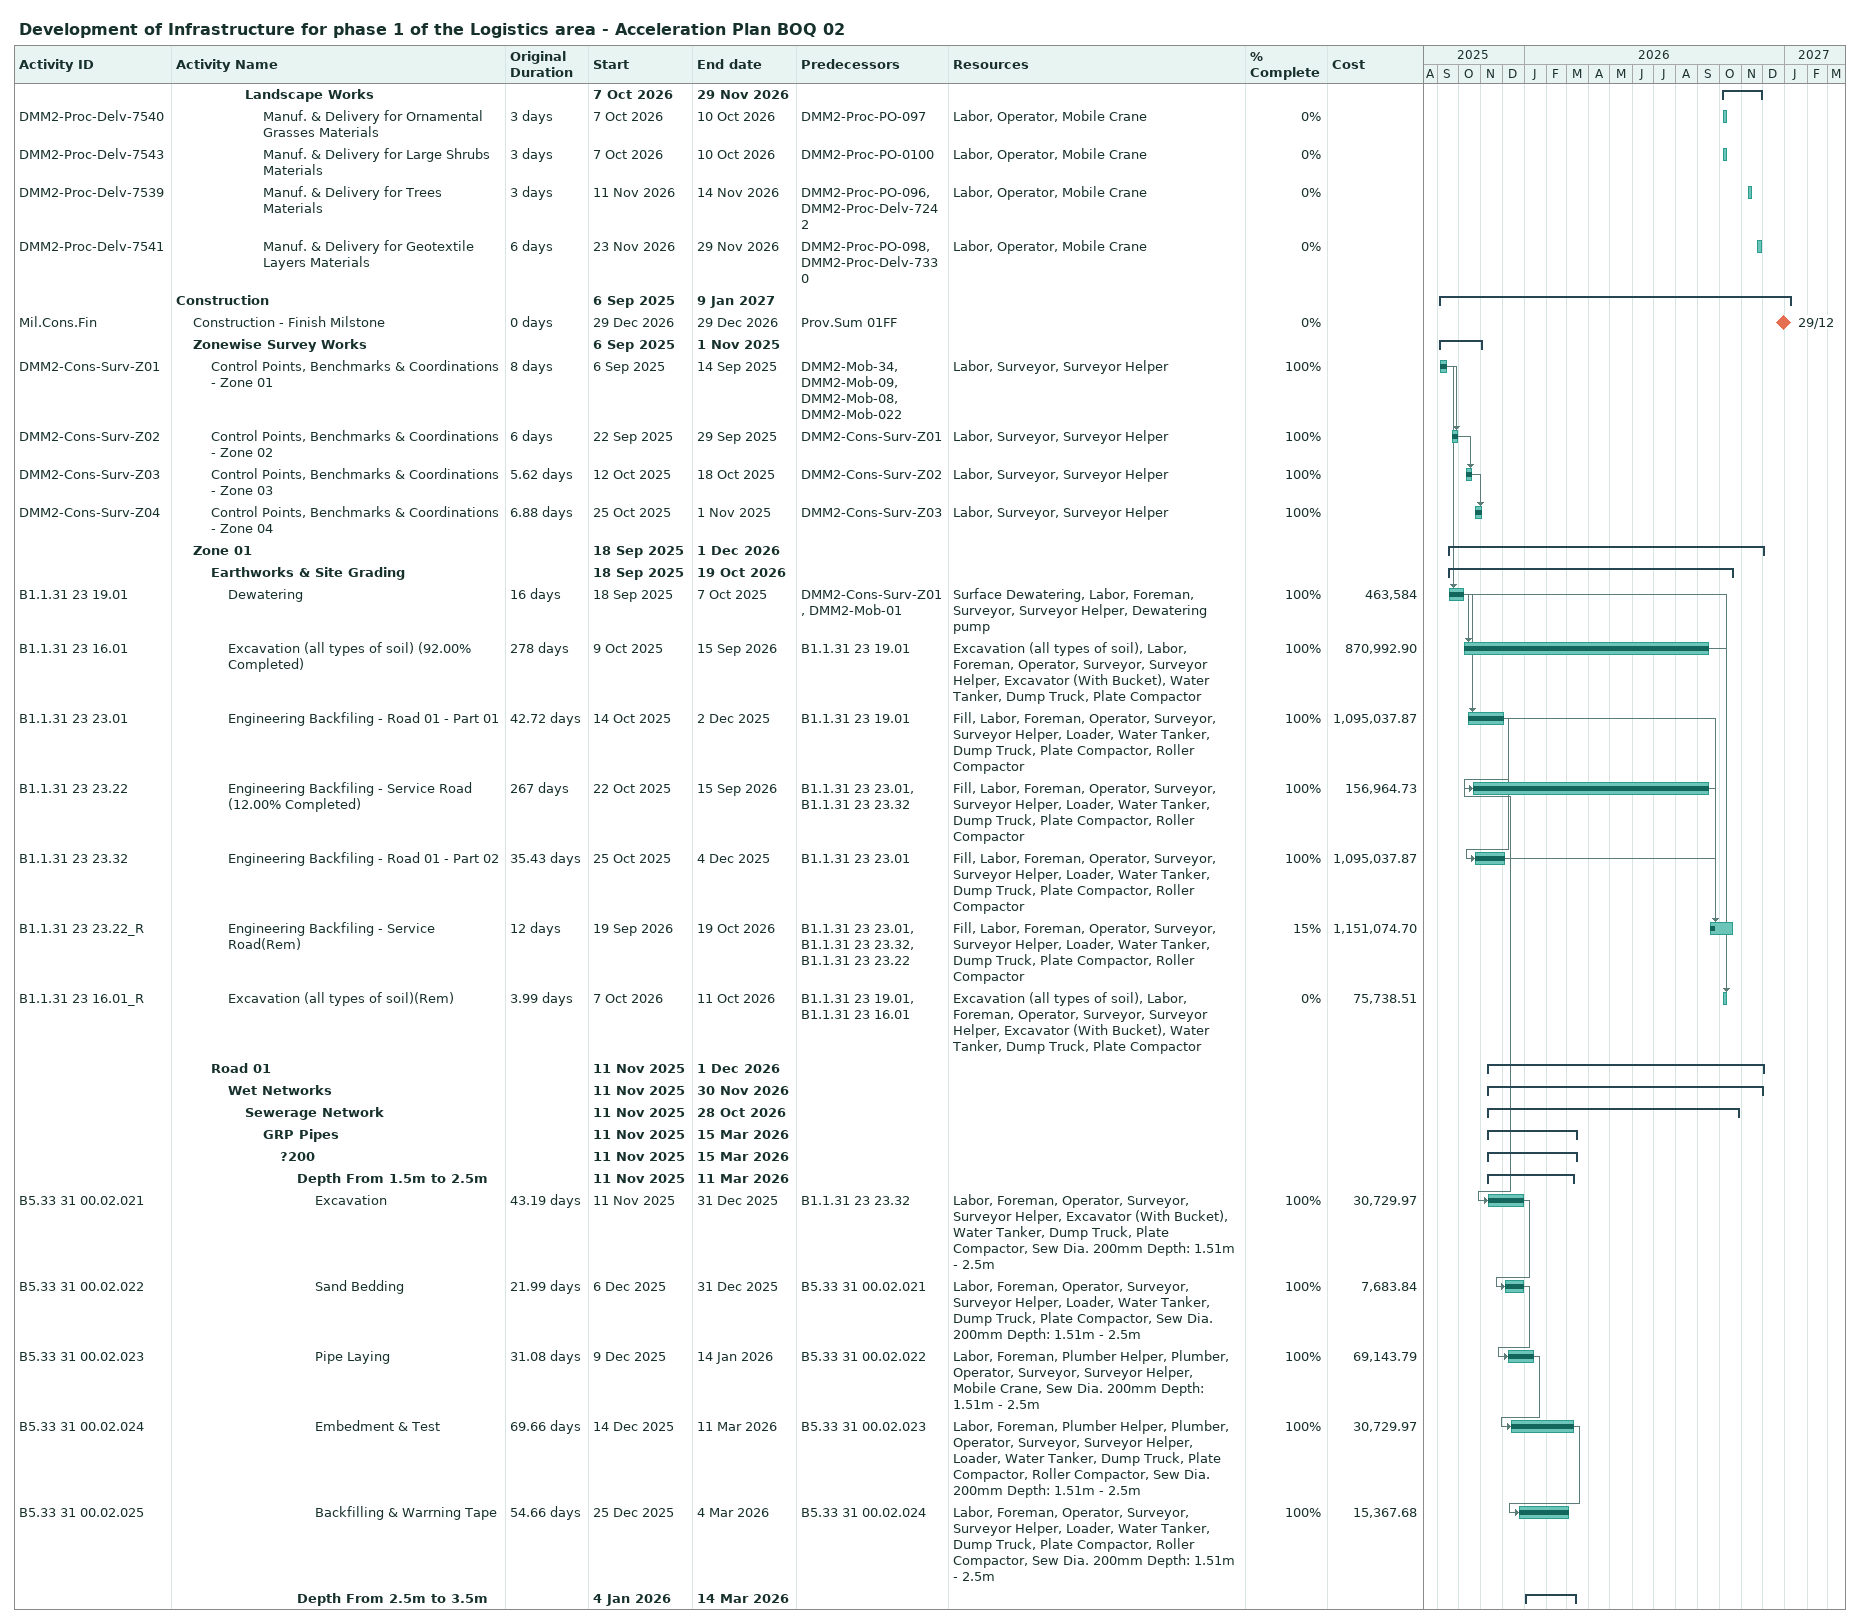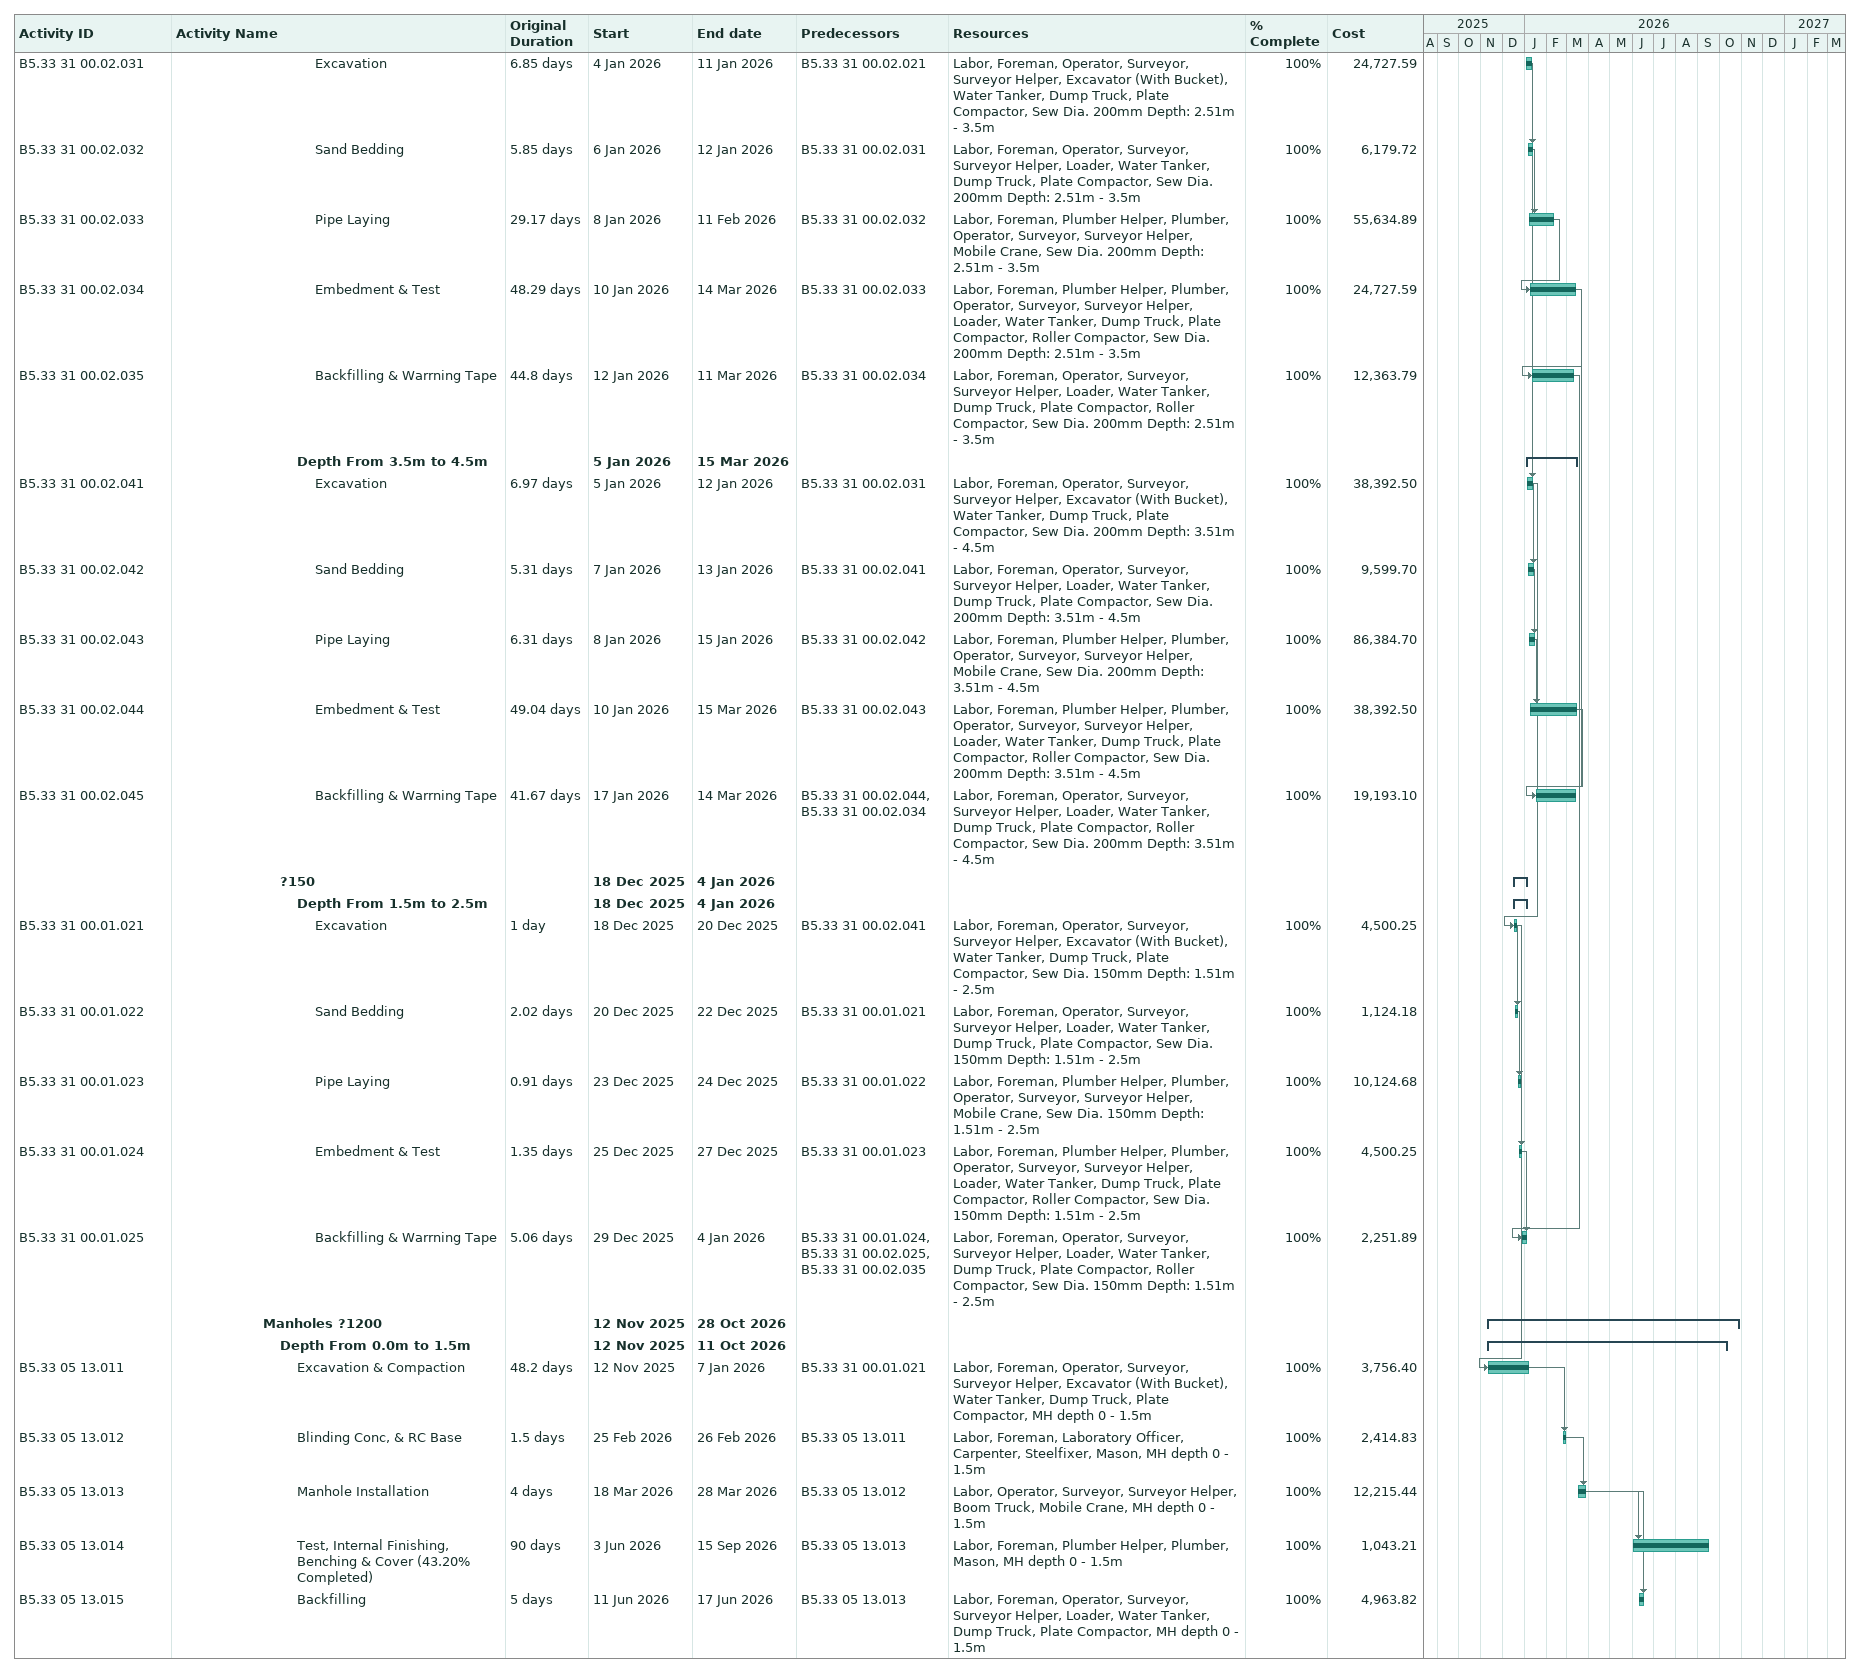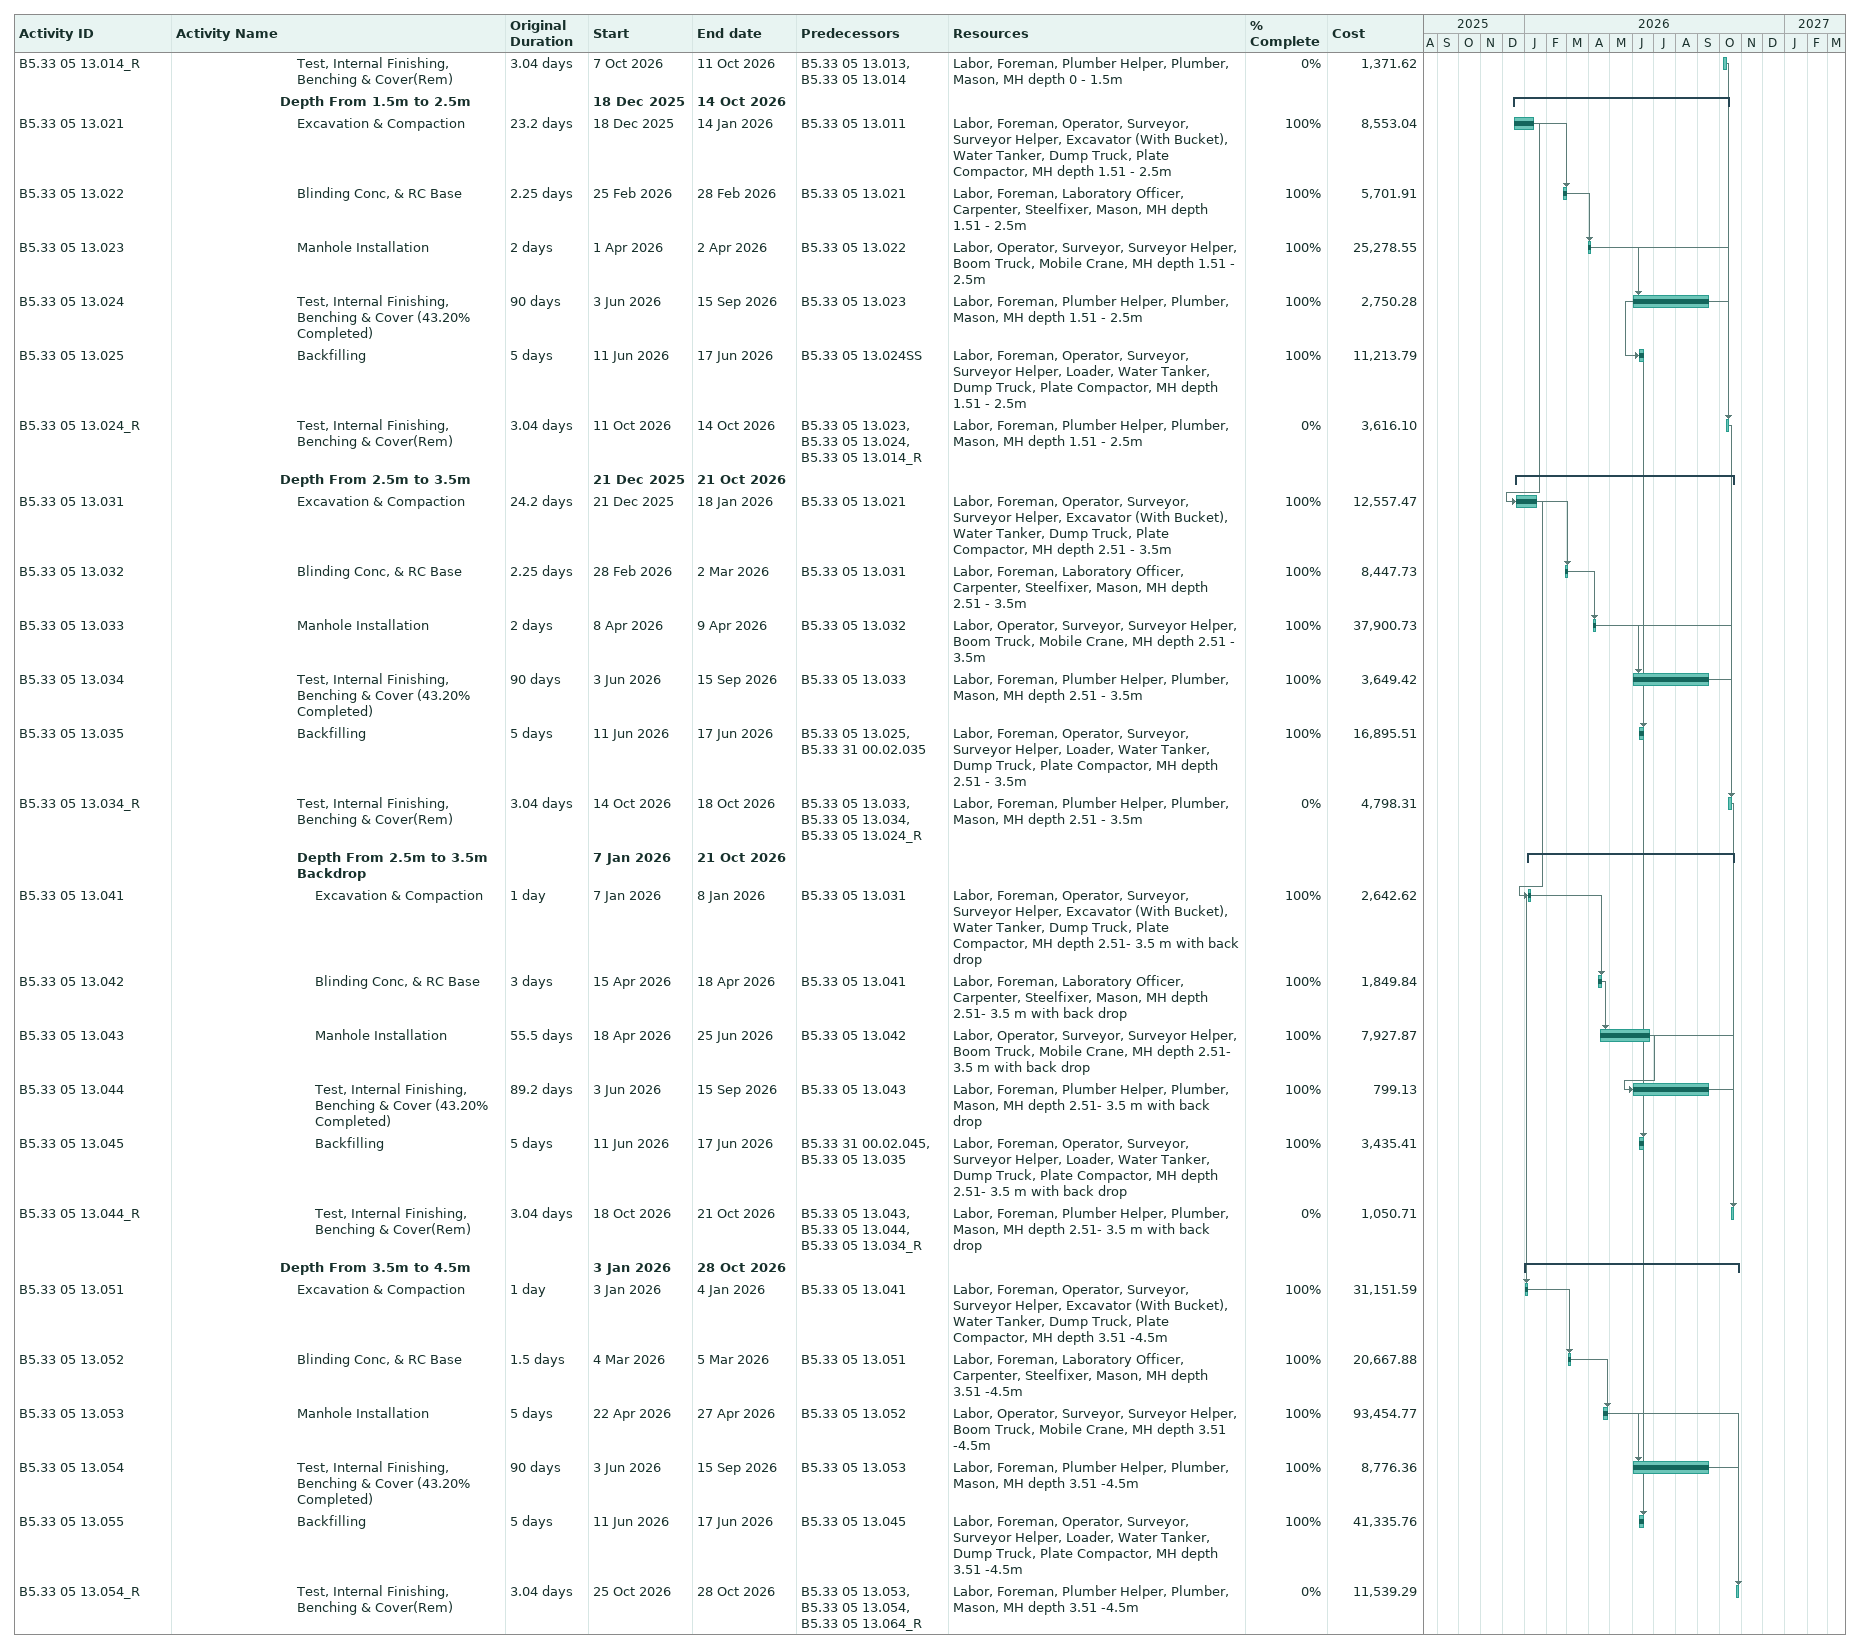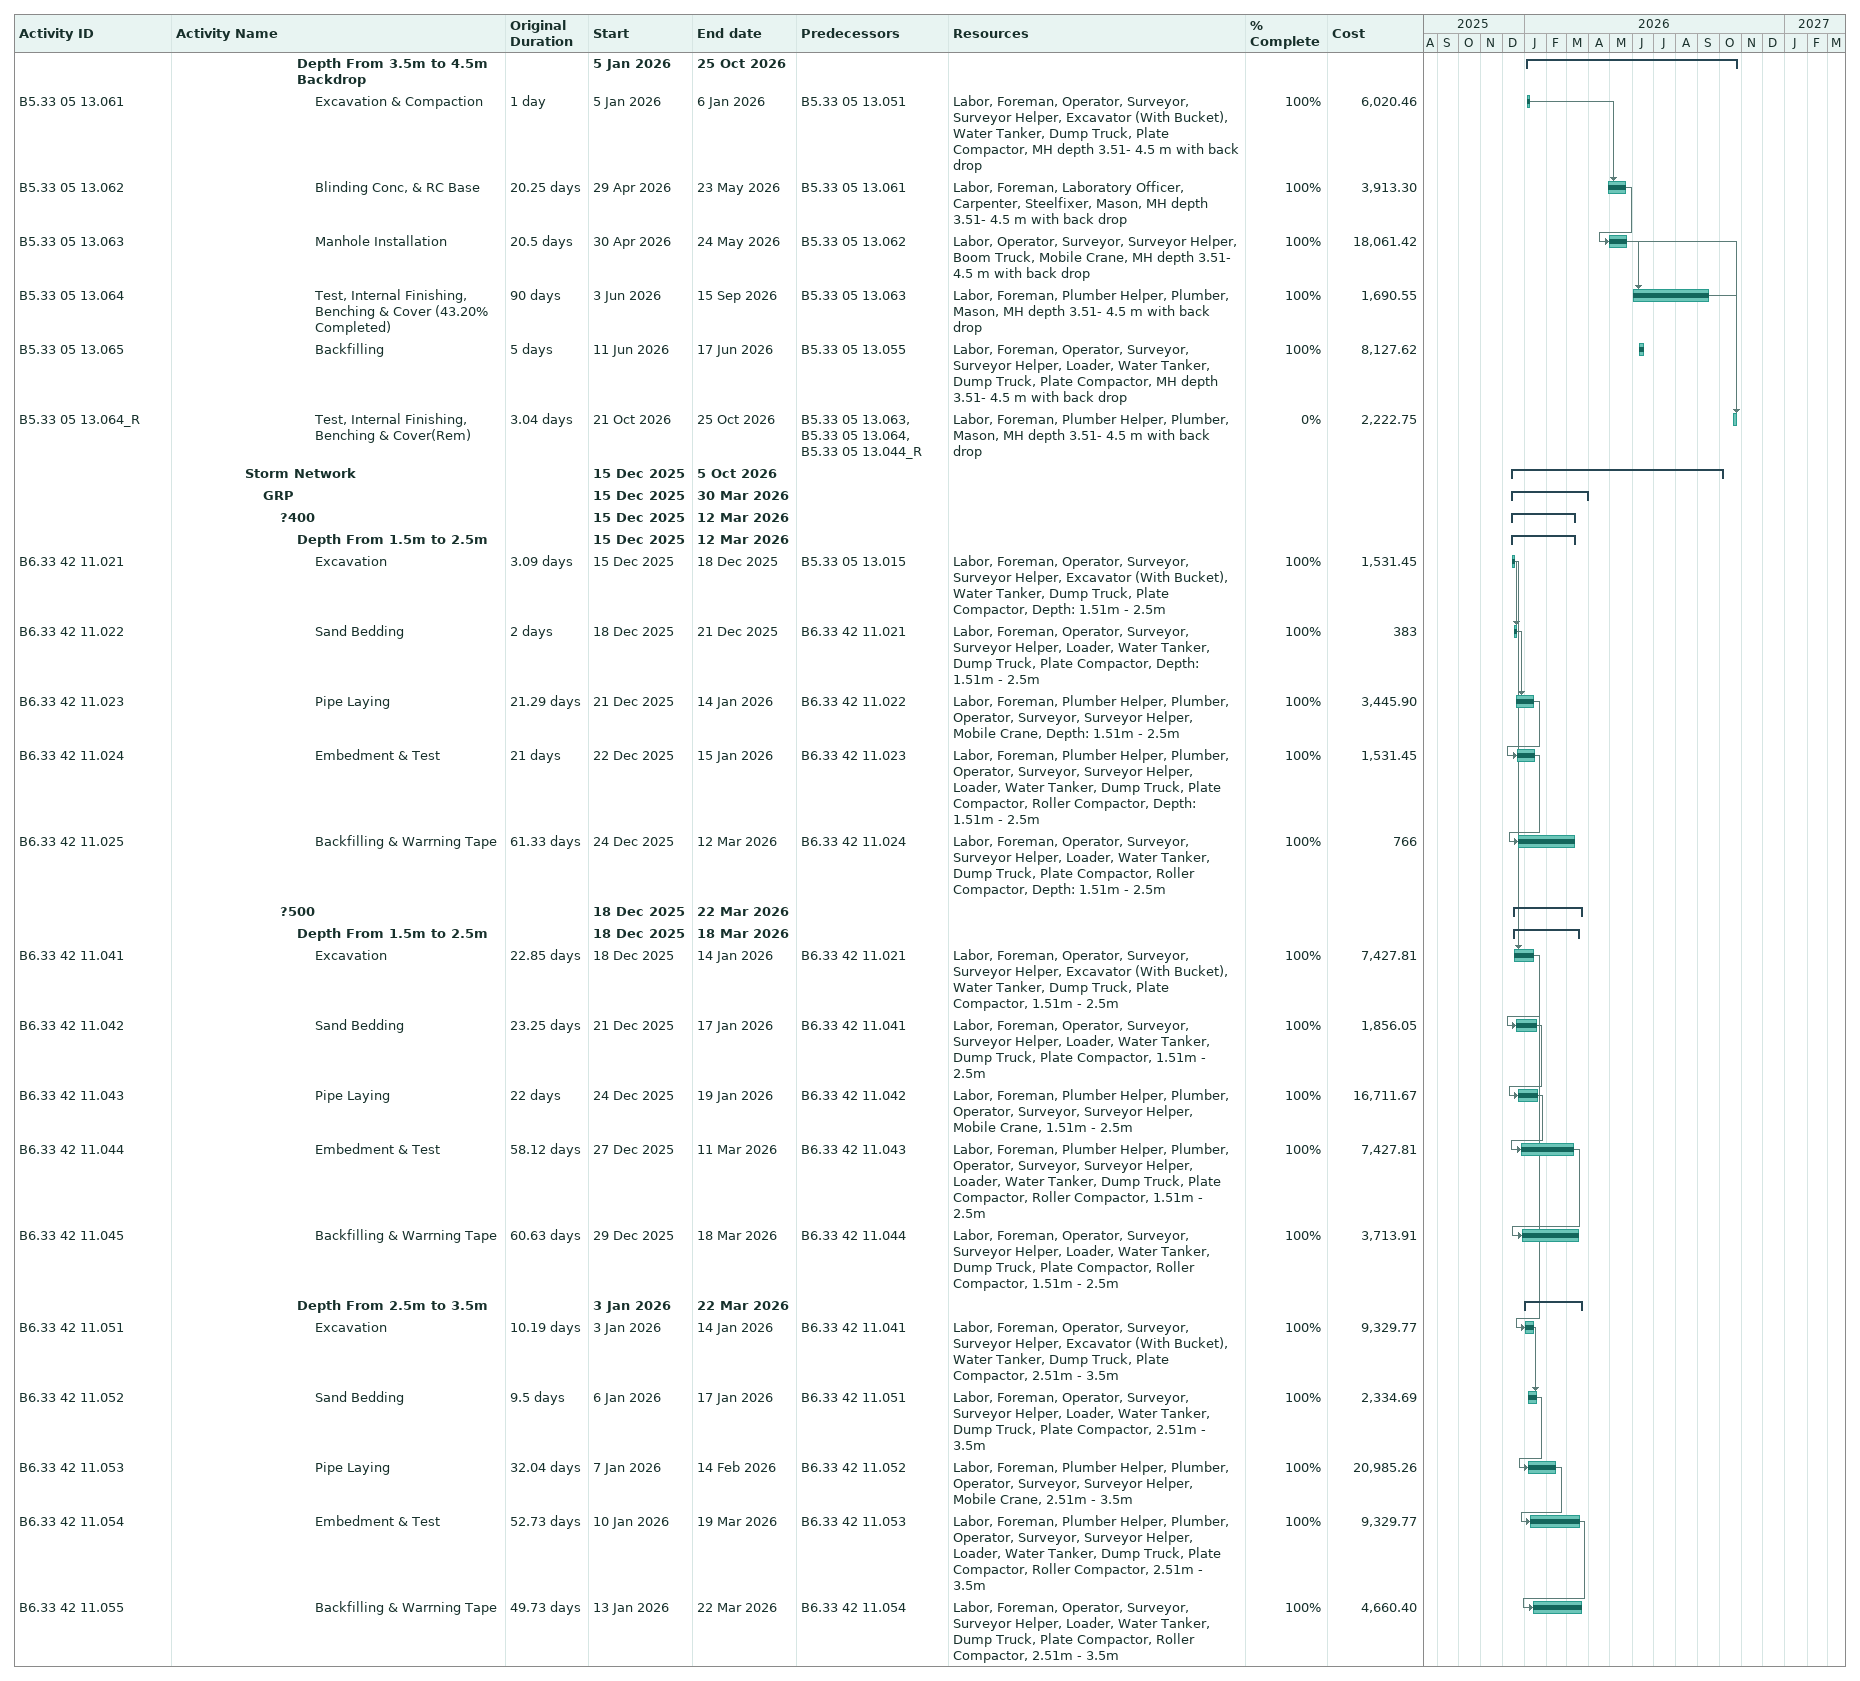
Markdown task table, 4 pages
Development of Infrastructure for phase 1 of the Logistics area - Acceleration Plan BOQ 02

| ID | Level | Task | Original duration | Start | Finish | Predecessors | Resources | % complete | Cost |
|---|---|---|---|---|---|---|---|---|---|
|  | 5 | **Landscape Works** |  | 2026-10-07 | 2026-11-29 |  |  |  |  |
| DMM2-Proc-Delv-7540 | 6 | Manuf. & Delivery for Ornamental Grasses Materials | 3d | 2026-10-07 | 2026-10-10 | DMM2-Proc-PO-097 | Labor, Operator, Mobile Crane | 0 |  |
| DMM2-Proc-Delv-7543 | 6 | Manuf. & Delivery for Large Shrubs Materials | 3d | 2026-10-07 | 2026-10-10 | DMM2-Proc-PO-0100 | Labor, Operator, Mobile Crane | 0 |  |
| DMM2-Proc-Delv-7539 | 6 | Manuf. & Delivery for Trees Materials | 3d | 2026-11-11 | 2026-11-14 | DMM2-Proc-PO-096, DMM2-Proc-Delv-7242 | Labor, Operator, Mobile Crane | 0 |  |
| DMM2-Proc-Delv-7541 | 6 | Manuf. & Delivery for Geotextile Layers Materials | 6d | 2026-11-23 | 2026-11-29 | DMM2-Proc-PO-098, DMM2-Proc-Delv-7330 | Labor, Operator, Mobile Crane | 0 |  |
|  | 1 | **Construction** |  | 2025-09-06 | 2027-01-09 |  |  |  |  |
| Mil.Cons.Fin | 2 | Construction - Finish Milstone | 0d | 2026-12-29 | 2026-12-29 | Prov.Sum 01FF |  | 0 |  |
|  | 2 | **Zonewise Survey Works** |  | 2025-09-06 | 2025-11-01 |  |  |  |  |
| DMM2-Cons-Surv-Z01 | 3 | Control Points, Benchmarks & Coordinations - Zone 01 | 8d | 2025-09-06 | 2025-09-14 | DMM2-Mob-34, DMM2-Mob-09, DMM2-Mob-08, DMM2-Mob-022 | Labor, Surveyor, Surveyor Helper | 100 |  |
| DMM2-Cons-Surv-Z02 | 3 | Control Points, Benchmarks & Coordinations - Zone 02 | 6d | 2025-09-22 | 2025-09-29 | DMM2-Cons-Surv-Z01 | Labor, Surveyor, Surveyor Helper | 100 |  |
| DMM2-Cons-Surv-Z03 | 3 | Control Points, Benchmarks & Coordinations - Zone 03 | 5.62d | 2025-10-12 | 2025-10-18 | DMM2-Cons-Surv-Z02 | Labor, Surveyor, Surveyor Helper | 100 |  |
| DMM2-Cons-Surv-Z04 | 3 | Control Points, Benchmarks & Coordinations - Zone 04 | 6.88d | 2025-10-25 | 2025-11-01 | DMM2-Cons-Surv-Z03 | Labor, Surveyor, Surveyor Helper | 100 |  |
|  | 2 | **Zone 01** |  | 2025-09-18 | 2026-12-01 |  |  |  |  |
|  | 3 | **Earthworks & Site Grading** |  | 2025-09-18 | 2026-10-19 |  |  |  |  |
| B1.1.31 23 19.01 | 4 | Dewatering | 16d | 2025-09-18 | 2025-10-07 | DMM2-Cons-Surv-Z01, DMM2-Mob-01 | Surface Dewatering, Labor, Foreman, Surveyor, Surveyor Helper, Dewatering pump | 100 | 463584 |
| B1.1.31 23 16.01 | 4 | Excavation (all types of soil) (92.00% Completed) | 278d | 2025-10-09 | 2026-09-15 | B1.1.31 23 19.01 | Excavation (all types of soil), Labor, Foreman, Operator, Surveyor, Surveyor Helper, Excavator (With Bucket), Water Tanker, Dump Truck, Plate Compactor | 100 | 870992.90 |
| B1.1.31 23 23.01 | 4 | Engineering Backfiling - Road 01 - Part 01 | 42.72d | 2025-10-14 | 2025-12-02 | B1.1.31 23 19.01 | Fill, Labor, Foreman, Operator, Surveyor, Surveyor Helper, Loader, Water Tanker, Dump Truck, Plate Compactor, Roller Compactor | 100 | 1095037.87 |
| B1.1.31 23 23.22 | 4 | Engineering Backfiling - Service Road (12.00% Completed) | 267d | 2025-10-22 | 2026-09-15 | B1.1.31 23 23.01, B1.1.31 23 23.32 | Fill, Labor, Foreman, Operator, Surveyor, Surveyor Helper, Loader, Water Tanker, Dump Truck, Plate Compactor, Roller Compactor | 100 | 156964.73 |
| B1.1.31 23 23.32 | 4 | Engineering Backfiling - Road 01 - Part 02 | 35.43d | 2025-10-25 | 2025-12-04 | B1.1.31 23 23.01 | Fill, Labor, Foreman, Operator, Surveyor, Surveyor Helper, Loader, Water Tanker, Dump Truck, Plate Compactor, Roller Compactor | 100 | 1095037.87 |
| B1.1.31 23 23.22_R | 4 | Engineering Backfiling - Service Road(Rem) | 12d | 2026-09-19 | 2026-10-19 | B1.1.31 23 23.01, B1.1.31 23 23.32, B1.1.31 23 23.22 | Fill, Labor, Foreman, Operator, Surveyor, Surveyor Helper, Loader, Water Tanker, Dump Truck, Plate Compactor, Roller Compactor | 15 | 1151074.70 |
| B1.1.31 23 16.01_R | 4 | Excavation (all types of soil)(Rem) | 3.99d | 2026-10-07 | 2026-10-11 | B1.1.31 23 19.01, B1.1.31 23 16.01 | Excavation (all types of soil), Labor, Foreman, Operator, Surveyor, Surveyor Helper, Excavator (With Bucket), Water Tanker, Dump Truck, Plate Compactor | 0 | 75738.51 |
|  | 3 | **Road 01** |  | 2025-11-11 | 2026-12-01 |  |  |  |  |
|  | 4 | **Wet Networks** |  | 2025-11-11 | 2026-11-30 |  |  |  |  |
|  | 5 | **Sewerage Network** |  | 2025-11-11 | 2026-10-28 |  |  |  |  |
|  | 6 | **GRP Pipes** |  | 2025-11-11 | 2026-03-15 |  |  |  |  |
|  | 7 | **?200** |  | 2025-11-11 | 2026-03-15 |  |  |  |  |
|  | 8 | **Depth From 1.5m to 2.5m** |  | 2025-11-11 | 2026-03-11 |  |  |  |  |
| B5.33 31 00.02.021 | 9 | Excavation | 43.19d | 2025-11-11 | 2025-12-31 | B1.1.31 23 23.32 | Labor, Foreman, Operator, Surveyor, Surveyor Helper, Excavator (With Bucket), Water Tanker, Dump Truck, Plate Compactor, Sew Dia. 200mm Depth: 1.51m - 2.5m | 100 | 30729.97 |
| B5.33 31 00.02.022 | 9 | Sand Bedding | 21.99d | 2025-12-06 | 2025-12-31 | B5.33 31 00.02.021 | Labor, Foreman, Operator, Surveyor, Surveyor Helper, Loader, Water Tanker, Dump Truck, Plate Compactor, Sew Dia. 200mm Depth: 1.51m - 2.5m | 100 | 7683.84 |
| B5.33 31 00.02.023 | 9 | Pipe Laying | 31.08d | 2025-12-09 | 2026-01-14 | B5.33 31 00.02.022 | Labor, Foreman, Plumber Helper, Plumber, Operator, Surveyor, Surveyor Helper, Mobile Crane, Sew Dia. 200mm Depth: 1.51m - 2.5m | 100 | 69143.79 |
| B5.33 31 00.02.024 | 9 | Embedment & Test | 69.66d | 2025-12-14 | 2026-03-11 | B5.33 31 00.02.023 | Labor, Foreman, Plumber Helper, Plumber, Operator, Surveyor, Surveyor Helper, Loader, Water Tanker, Dump Truck, Plate Compactor, Roller Compactor, Sew Dia. 200mm Depth: 1.51m - 2.5m | 100 | 30729.97 |
| B5.33 31 00.02.025 | 9 | Backfilling & Warrning Tape | 54.66d | 2025-12-25 | 2026-03-04 | B5.33 31 00.02.024 | Labor, Foreman, Operator, Surveyor, Surveyor Helper, Loader, Water Tanker, Dump Truck, Plate Compactor, Roller Compactor, Sew Dia. 200mm Depth: 1.51m - 2.5m | 100 | 15367.68 |
|  | 8 | **Depth From 2.5m to 3.5m** |  | 2026-01-04 | 2026-03-14 |  |  |  |  |
| B5.33 31 00.02.031 | 9 | Excavation | 6.85d | 2026-01-04 | 2026-01-11 | B5.33 31 00.02.021 | Labor, Foreman, Operator, Surveyor, Surveyor Helper, Excavator (With Bucket), Water Tanker, Dump Truck, Plate Compactor, Sew Dia. 200mm Depth: 2.51m - 3.5m | 100 | 24727.59 |
| B5.33 31 00.02.032 | 9 | Sand Bedding | 5.85d | 2026-01-06 | 2026-01-12 | B5.33 31 00.02.031 | Labor, Foreman, Operator, Surveyor, Surveyor Helper, Loader, Water Tanker, Dump Truck, Plate Compactor, Sew Dia. 200mm Depth: 2.51m - 3.5m | 100 | 6179.72 |
| B5.33 31 00.02.033 | 9 | Pipe Laying | 29.17d | 2026-01-08 | 2026-02-11 | B5.33 31 00.02.032 | Labor, Foreman, Plumber Helper, Plumber, Operator, Surveyor, Surveyor Helper, Mobile Crane, Sew Dia. 200mm Depth: 2.51m - 3.5m | 100 | 55634.89 |
| B5.33 31 00.02.034 | 9 | Embedment & Test | 48.29d | 2026-01-10 | 2026-03-14 | B5.33 31 00.02.033 | Labor, Foreman, Plumber Helper, Plumber, Operator, Surveyor, Surveyor Helper, Loader, Water Tanker, Dump Truck, Plate Compactor, Roller Compactor, Sew Dia. 200mm Depth: 2.51m - 3.5m | 100 | 24727.59 |
| B5.33 31 00.02.035 | 9 | Backfilling & Warrning Tape | 44.8d | 2026-01-12 | 2026-03-11 | B5.33 31 00.02.034 | Labor, Foreman, Operator, Surveyor, Surveyor Helper, Loader, Water Tanker, Dump Truck, Plate Compactor, Roller Compactor, Sew Dia. 200mm Depth: 2.51m - 3.5m | 100 | 12363.79 |
|  | 8 | **Depth From 3.5m to 4.5m** |  | 2026-01-05 | 2026-03-15 |  |  |  |  |
| B5.33 31 00.02.041 | 9 | Excavation | 6.97d | 2026-01-05 | 2026-01-12 | B5.33 31 00.02.031 | Labor, Foreman, Operator, Surveyor, Surveyor Helper, Excavator (With Bucket), Water Tanker, Dump Truck, Plate Compactor, Sew Dia. 200mm Depth: 3.51m - 4.5m | 100 | 38392.50 |
| B5.33 31 00.02.042 | 9 | Sand Bedding | 5.31d | 2026-01-07 | 2026-01-13 | B5.33 31 00.02.041 | Labor, Foreman, Operator, Surveyor, Surveyor Helper, Loader, Water Tanker, Dump Truck, Plate Compactor, Sew Dia. 200mm Depth: 3.51m - 4.5m | 100 | 9599.70 |
| B5.33 31 00.02.043 | 9 | Pipe Laying | 6.31d | 2026-01-08 | 2026-01-15 | B5.33 31 00.02.042 | Labor, Foreman, Plumber Helper, Plumber, Operator, Surveyor, Surveyor Helper, Mobile Crane, Sew Dia. 200mm Depth: 3.51m - 4.5m | 100 | 86384.70 |
| B5.33 31 00.02.044 | 9 | Embedment & Test | 49.04d | 2026-01-10 | 2026-03-15 | B5.33 31 00.02.043 | Labor, Foreman, Plumber Helper, Plumber, Operator, Surveyor, Surveyor Helper, Loader, Water Tanker, Dump Truck, Plate Compactor, Roller Compactor, Sew Dia. 200mm Depth: 3.51m - 4.5m | 100 | 38392.50 |
| B5.33 31 00.02.045 | 9 | Backfilling & Warrning Tape | 41.67d | 2026-01-17 | 2026-03-14 | B5.33 31 00.02.044, B5.33 31 00.02.034 | Labor, Foreman, Operator, Surveyor, Surveyor Helper, Loader, Water Tanker, Dump Truck, Plate Compactor, Roller Compactor, Sew Dia. 200mm Depth: 3.51m - 4.5m | 100 | 19193.10 |
|  | 7 | **?150** |  | 2025-12-18 | 2026-01-04 |  |  |  |  |
|  | 8 | **Depth From 1.5m to 2.5m** |  | 2025-12-18 | 2026-01-04 |  |  |  |  |
| B5.33 31 00.01.021 | 9 | Excavation | 1d | 2025-12-18 | 2025-12-20 | B5.33 31 00.02.041 | Labor, Foreman, Operator, Surveyor, Surveyor Helper, Excavator (With Bucket), Water Tanker, Dump Truck, Plate Compactor, Sew Dia. 150mm Depth: 1.51m - 2.5m | 100 | 4500.25 |
| B5.33 31 00.01.022 | 9 | Sand Bedding | 2.02d | 2025-12-20 | 2025-12-22 | B5.33 31 00.01.021 | Labor, Foreman, Operator, Surveyor, Surveyor Helper, Loader, Water Tanker, Dump Truck, Plate Compactor, Sew Dia. 150mm Depth: 1.51m - 2.5m | 100 | 1124.18 |
| B5.33 31 00.01.023 | 9 | Pipe Laying | 0.91d | 2025-12-23 | 2025-12-24 | B5.33 31 00.01.022 | Labor, Foreman, Plumber Helper, Plumber, Operator, Surveyor, Surveyor Helper, Mobile Crane, Sew Dia. 150mm Depth: 1.51m - 2.5m | 100 | 10124.68 |
| B5.33 31 00.01.024 | 9 | Embedment & Test | 1.35d | 2025-12-25 | 2025-12-27 | B5.33 31 00.01.023 | Labor, Foreman, Plumber Helper, Plumber, Operator, Surveyor, Surveyor Helper, Loader, Water Tanker, Dump Truck, Plate Compactor, Roller Compactor, Sew Dia. 150mm Depth: 1.51m - 2.5m | 100 | 4500.25 |
| B5.33 31 00.01.025 | 9 | Backfilling & Warrning Tape | 5.06d | 2025-12-29 | 2026-01-04 | B5.33 31 00.01.024, B5.33 31 00.02.025, B5.33 31 00.02.035 | Labor, Foreman, Operator, Surveyor, Surveyor Helper, Loader, Water Tanker, Dump Truck, Plate Compactor, Roller Compactor, Sew Dia. 150mm Depth: 1.51m - 2.5m | 100 | 2251.89 |
|  | 6 | **Manholes ?1200** |  | 2025-11-12 | 2026-10-28 |  |  |  |  |
|  | 7 | **Depth From 0.0m to 1.5m** |  | 2025-11-12 | 2026-10-11 |  |  |  |  |
| B5.33 05 13.011 | 8 | Excavation & Compaction | 48.2d | 2025-11-12 | 2026-01-07 | B5.33 31 00.01.021 | Labor, Foreman, Operator, Surveyor, Surveyor Helper, Excavator (With Bucket), Water Tanker, Dump Truck, Plate Compactor, MH depth 0 - 1.5m | 100 | 3756.40 |
| B5.33 05 13.012 | 8 | Blinding Conc, & RC Base | 1.5d | 2026-02-25 | 2026-02-26 | B5.33 05 13.011 | Labor, Foreman, Laboratory Officer, Carpenter, Steelfixer, Mason, MH depth 0 - 1.5m | 100 | 2414.83 |
| B5.33 05 13.013 | 8 | Manhole Installation | 4d | 2026-03-18 | 2026-03-28 | B5.33 05 13.012 | Labor, Operator, Surveyor, Surveyor Helper, Boom Truck, Mobile Crane, MH depth 0 - 1.5m | 100 | 12215.44 |
| B5.33 05 13.014 | 8 | Test, Internal Finishing, Benching & Cover (43.20% Completed) | 90d | 2026-06-03 | 2026-09-15 | B5.33 05 13.013 | Labor, Foreman, Plumber Helper, Plumber, Mason, MH depth 0 - 1.5m | 100 | 1043.21 |
| B5.33 05 13.015 | 8 | Backfilling | 5d | 2026-06-11 | 2026-06-17 | B5.33 05 13.013 | Labor, Foreman, Operator, Surveyor, Surveyor Helper, Loader, Water Tanker, Dump Truck, Plate Compactor, MH depth 0 - 1.5m | 100 | 4963.82 |
| B5.33 05 13.014_R | 8 | Test, Internal Finishing, Benching & Cover(Rem) | 3.04d | 2026-10-07 | 2026-10-11 | B5.33 05 13.013, B5.33 05 13.014 | Labor, Foreman, Plumber Helper, Plumber, Mason, MH depth 0 - 1.5m | 0 | 1371.62 |
|  | 7 | **Depth From 1.5m to 2.5m** |  | 2025-12-18 | 2026-10-14 |  |  |  |  |
| B5.33 05 13.021 | 8 | Excavation & Compaction | 23.2d | 2025-12-18 | 2026-01-14 | B5.33 05 13.011 | Labor, Foreman, Operator, Surveyor, Surveyor Helper, Excavator (With Bucket), Water Tanker, Dump Truck, Plate Compactor, MH depth 1.51 - 2.5m | 100 | 8553.04 |
| B5.33 05 13.022 | 8 | Blinding Conc, & RC Base | 2.25d | 2026-02-25 | 2026-02-28 | B5.33 05 13.021 | Labor, Foreman, Laboratory Officer, Carpenter, Steelfixer, Mason, MH depth 1.51 - 2.5m | 100 | 5701.91 |
| B5.33 05 13.023 | 8 | Manhole Installation | 2d | 2026-04-01 | 2026-04-02 | B5.33 05 13.022 | Labor, Operator, Surveyor, Surveyor Helper, Boom Truck, Mobile Crane, MH depth 1.51 - 2.5m | 100 | 25278.55 |
| B5.33 05 13.024 | 8 | Test, Internal Finishing, Benching & Cover (43.20% Completed) | 90d | 2026-06-03 | 2026-09-15 | B5.33 05 13.023 | Labor, Foreman, Plumber Helper, Plumber, Mason, MH depth 1.51 - 2.5m | 100 | 2750.28 |
| B5.33 05 13.025 | 8 | Backfilling | 5d | 2026-06-11 | 2026-06-17 | B5.33 05 13.024SS | Labor, Foreman, Operator, Surveyor, Surveyor Helper, Loader, Water Tanker, Dump Truck, Plate Compactor, MH depth 1.51 - 2.5m | 100 | 11213.79 |
| B5.33 05 13.024_R | 8 | Test, Internal Finishing, Benching & Cover(Rem) | 3.04d | 2026-10-11 | 2026-10-14 | B5.33 05 13.023, B5.33 05 13.024, B5.33 05 13.014_R | Labor, Foreman, Plumber Helper, Plumber, Mason, MH depth 1.51 - 2.5m | 0 | 3616.10 |
|  | 7 | **Depth From 2.5m to 3.5m** |  | 2025-12-21 | 2026-10-21 |  |  |  |  |
| B5.33 05 13.031 | 8 | Excavation & Compaction | 24.2d | 2025-12-21 | 2026-01-18 | B5.33 05 13.021 | Labor, Foreman, Operator, Surveyor, Surveyor Helper, Excavator (With Bucket), Water Tanker, Dump Truck, Plate Compactor, MH depth 2.51 - 3.5m | 100 | 12557.47 |
| B5.33 05 13.032 | 8 | Blinding Conc, & RC Base | 2.25d | 2026-02-28 | 2026-03-02 | B5.33 05 13.031 | Labor, Foreman, Laboratory Officer, Carpenter, Steelfixer, Mason, MH depth 2.51 - 3.5m | 100 | 8447.73 |
| B5.33 05 13.033 | 8 | Manhole Installation | 2d | 2026-04-08 | 2026-04-09 | B5.33 05 13.032 | Labor, Operator, Surveyor, Surveyor Helper, Boom Truck, Mobile Crane, MH depth 2.51 - 3.5m | 100 | 37900.73 |
| B5.33 05 13.034 | 8 | Test, Internal Finishing, Benching & Cover (43.20% Completed) | 90d | 2026-06-03 | 2026-09-15 | B5.33 05 13.033 | Labor, Foreman, Plumber Helper, Plumber, Mason, MH depth 2.51 - 3.5m | 100 | 3649.42 |
| B5.33 05 13.035 | 8 | Backfilling | 5d | 2026-06-11 | 2026-06-17 | B5.33 05 13.025, B5.33 31 00.02.035 | Labor, Foreman, Operator, Surveyor, Surveyor Helper, Loader, Water Tanker, Dump Truck, Plate Compactor, MH depth 2.51 - 3.5m | 100 | 16895.51 |
| B5.33 05 13.034_R | 8 | Test, Internal Finishing, Benching & Cover(Rem) | 3.04d | 2026-10-14 | 2026-10-18 | B5.33 05 13.033, B5.33 05 13.034, B5.33 05 13.024_R | Labor, Foreman, Plumber Helper, Plumber, Mason, MH depth 2.51 - 3.5m | 0 | 4798.31 |
|  | 8 | **Depth From 2.5m to 3.5m Backdrop** |  | 2026-01-07 | 2026-10-21 |  |  |  |  |
| B5.33 05 13.041 | 9 | Excavation & Compaction | 1d | 2026-01-07 | 2026-01-08 | B5.33 05 13.031 | Labor, Foreman, Operator, Surveyor, Surveyor Helper, Excavator (With Bucket), Water Tanker, Dump Truck, Plate Compactor, MH depth 2.51- 3.5 m with back drop | 100 | 2642.62 |
| B5.33 05 13.042 | 9 | Blinding Conc, & RC Base | 3d | 2026-04-15 | 2026-04-18 | B5.33 05 13.041 | Labor, Foreman, Laboratory Officer, Carpenter, Steelfixer, Mason, MH depth 2.51- 3.5 m with back drop | 100 | 1849.84 |
| B5.33 05 13.043 | 9 | Manhole Installation | 55.5d | 2026-04-18 | 2026-06-25 | B5.33 05 13.042 | Labor, Operator, Surveyor, Surveyor Helper, Boom Truck, Mobile Crane, MH depth 2.51- 3.5 m with back drop | 100 | 7927.87 |
| B5.33 05 13.044 | 9 | Test, Internal Finishing, Benching & Cover (43.20% Completed) | 89.2d | 2026-06-03 | 2026-09-15 | B5.33 05 13.043 | Labor, Foreman, Plumber Helper, Plumber, Mason, MH depth 2.51- 3.5 m with back drop | 100 | 799.13 |
| B5.33 05 13.045 | 9 | Backfilling | 5d | 2026-06-11 | 2026-06-17 | B5.33 31 00.02.045, B5.33 05 13.035 | Labor, Foreman, Operator, Surveyor, Surveyor Helper, Loader, Water Tanker, Dump Truck, Plate Compactor, MH depth 2.51- 3.5 m with back drop | 100 | 3435.41 |
| B5.33 05 13.044_R | 9 | Test, Internal Finishing, Benching & Cover(Rem) | 3.04d | 2026-10-18 | 2026-10-21 | B5.33 05 13.043, B5.33 05 13.044, B5.33 05 13.034_R | Labor, Foreman, Plumber Helper, Plumber, Mason, MH depth 2.51- 3.5 m with back drop | 0 | 1050.71 |
|  | 7 | **Depth From 3.5m to 4.5m** |  | 2026-01-03 | 2026-10-28 |  |  |  |  |
| B5.33 05 13.051 | 8 | Excavation & Compaction | 1d | 2026-01-03 | 2026-01-04 | B5.33 05 13.041 | Labor, Foreman, Operator, Surveyor, Surveyor Helper, Excavator (With Bucket), Water Tanker, Dump Truck, Plate Compactor, MH depth 3.51 -4.5m | 100 | 31151.59 |
| B5.33 05 13.052 | 8 | Blinding Conc, & RC Base | 1.5d | 2026-03-04 | 2026-03-05 | B5.33 05 13.051 | Labor, Foreman, Laboratory Officer, Carpenter, Steelfixer, Mason, MH depth 3.51 -4.5m | 100 | 20667.88 |
| B5.33 05 13.053 | 8 | Manhole Installation | 5d | 2026-04-22 | 2026-04-27 | B5.33 05 13.052 | Labor, Operator, Surveyor, Surveyor Helper, Boom Truck, Mobile Crane, MH depth 3.51 -4.5m | 100 | 93454.77 |
| B5.33 05 13.054 | 8 | Test, Internal Finishing, Benching & Cover (43.20% Completed) | 90d | 2026-06-03 | 2026-09-15 | B5.33 05 13.053 | Labor, Foreman, Plumber Helper, Plumber, Mason, MH depth 3.51 -4.5m | 100 | 8776.36 |
| B5.33 05 13.055 | 8 | Backfilling | 5d | 2026-06-11 | 2026-06-17 | B5.33 05 13.045 | Labor, Foreman, Operator, Surveyor, Surveyor Helper, Loader, Water Tanker, Dump Truck, Plate Compactor, MH depth 3.51 -4.5m | 100 | 41335.76 |
| B5.33 05 13.054_R | 8 | Test, Internal Finishing, Benching & Cover(Rem) | 3.04d | 2026-10-25 | 2026-10-28 | B5.33 05 13.053, B5.33 05 13.054, B5.33 05 13.064_R | Labor, Foreman, Plumber Helper, Plumber, Mason, MH depth 3.51 -4.5m | 0 | 11539.29 |
|  | 8 | **Depth From 3.5m to 4.5m Backdrop** |  | 2026-01-05 | 2026-10-25 |  |  |  |  |
| B5.33 05 13.061 | 9 | Excavation & Compaction | 1d | 2026-01-05 | 2026-01-06 | B5.33 05 13.051 | Labor, Foreman, Operator, Surveyor, Surveyor Helper, Excavator (With Bucket), Water Tanker, Dump Truck, Plate Compactor, MH depth 3.51- 4.5 m with back drop | 100 | 6020.46 |
| B5.33 05 13.062 | 9 | Blinding Conc, & RC Base | 20.25d | 2026-04-29 | 2026-05-23 | B5.33 05 13.061 | Labor, Foreman, Laboratory Officer, Carpenter, Steelfixer, Mason, MH depth 3.51- 4.5 m with back drop | 100 | 3913.30 |
| B5.33 05 13.063 | 9 | Manhole Installation | 20.5d | 2026-04-30 | 2026-05-24 | B5.33 05 13.062 | Labor, Operator, Surveyor, Surveyor Helper, Boom Truck, Mobile Crane, MH depth 3.51- 4.5 m with back drop | 100 | 18061.42 |
| B5.33 05 13.064 | 9 | Test, Internal Finishing, Benching & Cover (43.20% Completed) | 90d | 2026-06-03 | 2026-09-15 | B5.33 05 13.063 | Labor, Foreman, Plumber Helper, Plumber, Mason, MH depth 3.51- 4.5 m with back drop | 100 | 1690.55 |
| B5.33 05 13.065 | 9 | Backfilling | 5d | 2026-06-11 | 2026-06-17 | B5.33 05 13.055 | Labor, Foreman, Operator, Surveyor, Surveyor Helper, Loader, Water Tanker, Dump Truck, Plate Compactor, MH depth 3.51- 4.5 m with back drop | 100 | 8127.62 |
| B5.33 05 13.064_R | 9 | Test, Internal Finishing, Benching & Cover(Rem) | 3.04d | 2026-10-21 | 2026-10-25 | B5.33 05 13.063, B5.33 05 13.064, B5.33 05 13.044_R | Labor, Foreman, Plumber Helper, Plumber, Mason, MH depth 3.51- 4.5 m with back drop | 0 | 2222.75 |
|  | 5 | **Storm Network** |  | 2025-12-15 | 2026-10-05 |  |  |  |  |
|  | 6 | **GRP** |  | 2025-12-15 | 2026-03-30 |  |  |  |  |
|  | 7 | **?400** |  | 2025-12-15 | 2026-03-12 |  |  |  |  |
|  | 8 | **Depth From 1.5m to 2.5m** |  | 2025-12-15 | 2026-03-12 |  |  |  |  |
| B6.33 42 11.021 | 9 | Excavation | 3.09d | 2025-12-15 | 2025-12-18 | B5.33 05 13.015 | Labor, Foreman, Operator, Surveyor, Surveyor Helper, Excavator (With Bucket), Water Tanker, Dump Truck, Plate Compactor, Depth: 1.51m - 2.5m | 100 | 1531.45 |
| B6.33 42 11.022 | 9 | Sand Bedding | 2d | 2025-12-18 | 2025-12-21 | B6.33 42 11.021 | Labor, Foreman, Operator, Surveyor, Surveyor Helper, Loader, Water Tanker, Dump Truck, Plate Compactor, Depth: 1.51m - 2.5m | 100 | 383 |
| B6.33 42 11.023 | 9 | Pipe Laying | 21.29d | 2025-12-21 | 2026-01-14 | B6.33 42 11.022 | Labor, Foreman, Plumber Helper, Plumber, Operator, Surveyor, Surveyor Helper, Mobile Crane, Depth: 1.51m - 2.5m | 100 | 3445.90 |
| B6.33 42 11.024 | 9 | Embedment & Test | 21d | 2025-12-22 | 2026-01-15 | B6.33 42 11.023 | Labor, Foreman, Plumber Helper, Plumber, Operator, Surveyor, Surveyor Helper, Loader, Water Tanker, Dump Truck, Plate Compactor, Roller Compactor, Depth: 1.51m - 2.5m | 100 | 1531.45 |
| B6.33 42 11.025 | 9 | Backfilling & Warrning Tape | 61.33d | 2025-12-24 | 2026-03-12 | B6.33 42 11.024 | Labor, Foreman, Operator, Surveyor, Surveyor Helper, Loader, Water Tanker, Dump Truck, Plate Compactor, Roller Compactor, Depth: 1.51m - 2.5m | 100 | 766 |
|  | 7 | **?500** |  | 2025-12-18 | 2026-03-22 |  |  |  |  |
|  | 8 | **Depth From 1.5m to 2.5m** |  | 2025-12-18 | 2026-03-18 |  |  |  |  |
| B6.33 42 11.041 | 9 | Excavation | 22.85d | 2025-12-18 | 2026-01-14 | B6.33 42 11.021 | Labor, Foreman, Operator, Surveyor, Surveyor Helper, Excavator (With Bucket), Water Tanker, Dump Truck, Plate Compactor, 1.51m - 2.5m | 100 | 7427.81 |
| B6.33 42 11.042 | 9 | Sand Bedding | 23.25d | 2025-12-21 | 2026-01-17 | B6.33 42 11.041 | Labor, Foreman, Operator, Surveyor, Surveyor Helper, Loader, Water Tanker, Dump Truck, Plate Compactor, 1.51m - 2.5m | 100 | 1856.05 |
| B6.33 42 11.043 | 9 | Pipe Laying | 22d | 2025-12-24 | 2026-01-19 | B6.33 42 11.042 | Labor, Foreman, Plumber Helper, Plumber, Operator, Surveyor, Surveyor Helper, Mobile Crane, 1.51m - 2.5m | 100 | 16711.67 |
| B6.33 42 11.044 | 9 | Embedment & Test | 58.12d | 2025-12-27 | 2026-03-11 | B6.33 42 11.043 | Labor, Foreman, Plumber Helper, Plumber, Operator, Surveyor, Surveyor Helper, Loader, Water Tanker, Dump Truck, Plate Compactor, Roller Compactor, 1.51m - 2.5m | 100 | 7427.81 |
| B6.33 42 11.045 | 9 | Backfilling & Warrning Tape | 60.63d | 2025-12-29 | 2026-03-18 | B6.33 42 11.044 | Labor, Foreman, Operator, Surveyor, Surveyor Helper, Loader, Water Tanker, Dump Truck, Plate Compactor, Roller Compactor, 1.51m - 2.5m | 100 | 3713.91 |
|  | 8 | **Depth From 2.5m to 3.5m** |  | 2026-01-03 | 2026-03-22 |  |  |  |  |
| B6.33 42 11.051 | 9 | Excavation | 10.19d | 2026-01-03 | 2026-01-14 | B6.33 42 11.041 | Labor, Foreman, Operator, Surveyor, Surveyor Helper, Excavator (With Bucket), Water Tanker, Dump Truck, Plate Compactor, 2.51m - 3.5m | 100 | 9329.77 |
| B6.33 42 11.052 | 9 | Sand Bedding | 9.5d | 2026-01-06 | 2026-01-17 | B6.33 42 11.051 | Labor, Foreman, Operator, Surveyor, Surveyor Helper, Loader, Water Tanker, Dump Truck, Plate Compactor, 2.51m - 3.5m | 100 | 2334.69 |
| B6.33 42 11.053 | 9 | Pipe Laying | 32.04d | 2026-01-07 | 2026-02-14 | B6.33 42 11.052 | Labor, Foreman, Plumber Helper, Plumber, Operator, Surveyor, Surveyor Helper, Mobile Crane, 2.51m - 3.5m | 100 | 20985.26 |
| B6.33 42 11.054 | 9 | Embedment & Test | 52.73d | 2026-01-10 | 2026-03-19 | B6.33 42 11.053 | Labor, Foreman, Plumber Helper, Plumber, Operator, Surveyor, Surveyor Helper, Loader, Water Tanker, Dump Truck, Plate Compactor, Roller Compactor, 2.51m - 3.5m | 100 | 9329.77 |
| B6.33 42 11.055 | 9 | Backfilling & Warrning Tape | 49.73d | 2026-01-13 | 2026-03-22 | B6.33 42 11.054 | Labor, Foreman, Operator, Surveyor, Surveyor Helper, Loader, Water Tanker, Dump Truck, Plate Compactor, Roller Compactor, 2.51m - 3.5m | 100 | 4660.40 |
